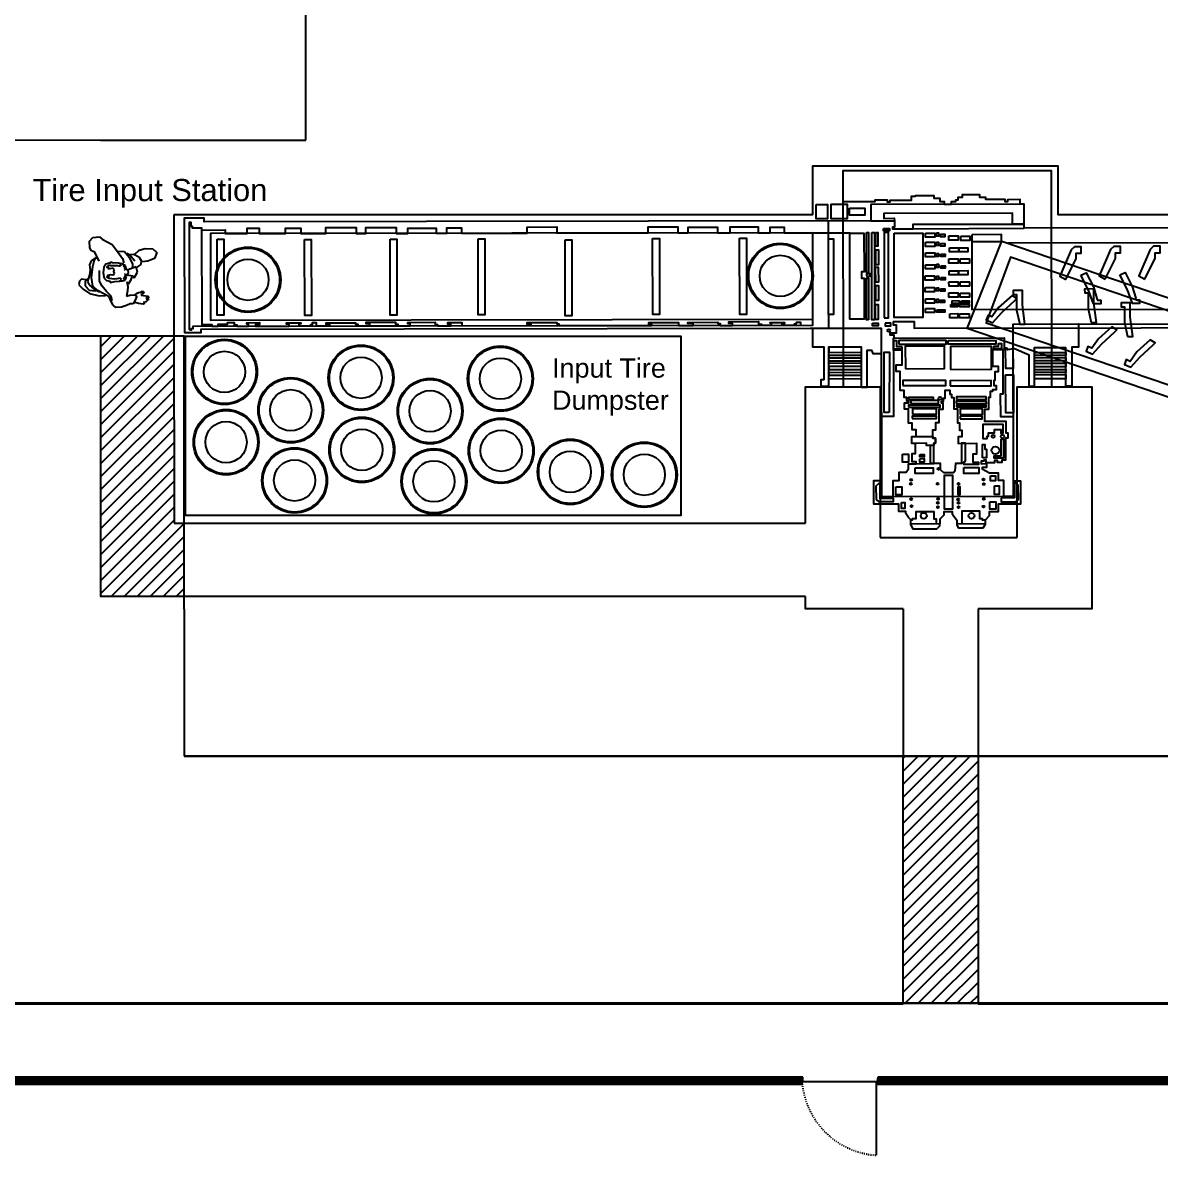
# Model space of a CAD drawing. Header units: millimetres. Extents: x 3191 to 879702, y -27549 to 222194.
# Drawn here: x 742434 to 757891, y -8515 to 6880 of the extents above; entities that cross this region are included whole.
import ezdxf

# ---------------------------------------------------------------- set-up
doc = ezdxf.new("R2010")
doc.units = ezdxf.units.MM
doc.header["$MEASUREMENT"] = 0
doc.linetypes.add('ACAD_ISO03W100', pattern=[30, 12, -18])
for name, color, linetype in [('Dashed', 7, 'ACAD_ISO03W100'), ('Dumpsters', 210, 'Continuous'), ('Forklift-Forkliftway', 30, 'Continuous'), ('Giant', 31, 'Continuous'), ('Labels', 7, 'Continuous'), ('Worker-Walkway', 8, 'Continuous')]:
    doc.layers.add(name, color=color, linetype=linetype)
doc.styles.get("Standard").update_dxf_attribs({"font": 'arial.ttf'})

# ---------------------------------------------------------------- blocks, each defined once
blk = doc.blocks.new('R93')
at = {"color": 0, "linetype": 'ByBlock'}
for p, q in [((-386, 935), (-340, 986)), ((-340, 986), (-246, 996)), ((-246, 996), (-209, 962)), ((-209, 962), (-72, 889)), ((-383, 843), (-386, 935)), ((-359, 800), (-383, 843)), ((-313, 782), (-359, 800)), ((-72, 889), (-8, 810)), ((-8, 810), (75, 691)), ((-2, 797), (102, 791)), ((242, 749), (307, 807)), ((307, 807), (392, 831)), ((392, 831), (496, 828)), ((496, 828), (554, 776)), ((-365, 660), (-389, 602)), ((-304, 703), (-365, 660)), ((-343, 581), (-316, 675)), ((-316, 675), (-292, 709)), ((-252, 654), (-313, 782)), ((-93, 639), (-103, 631)), ((-53, 629), (-93, 639)), ((75, 691), (93, 633)), ((102, 791), (166, 709)), ((133, 767), (175, 743)), ((166, 749), (233, 755)), ((166, 709), (215, 614)), ((175, 743), (246, 660)), ((233, 755), (300, 715)), ((300, 715), (337, 663)), ((337, 663), (331, 608)), ((429, 657), (343, 645)), ((523, 694), (429, 657)), ((554, 776), (523, 694)), ((-389, 602), (-380, 529)), ((-380, 529), (-389, 465)), ((-362, 425), (-343, 581)), ((-249, 377), (-246, 523)), ((-187, 571), (-195, 493)), ((-195, 493), (-182, 416)), ((-161, 612), (-187, 571)), ((-128, 623), (-161, 612)), ((-151, 571), (-119, 582)), ((-117, 559), (-151, 571)), ((-133, 592), (-122, 599)), ((-119, 582), (-133, 592)), ((-133, 546), (-117, 559)), ((-104, 550), (-133, 546)), ((-93, 621), (-128, 623)), ((-122, 599), (-93, 594)), ((-61, 556), (-104, 550)), ((-103, 631), (-93, 621)), ((-93, 594), (-62, 593)), ((-62, 593), (-33, 595)), ((-46, 548), (-61, 556)), ((-29, 631), (-53, 629)), ((-49, 512), (-41, 533)), ((-37, 489), (-49, 512)), ((-41, 533), (-46, 548)), ((-41, 472), (-37, 489)), ((-33, 595), (4, 595)), ((18, 625), (-29, 631)), ((4, 595), (21, 589)), ((41, 621), (18, 625)), ((21, 589), (41, 591)), ((51, 616), (28, 619)), ((71, 618), (41, 621)), ((41, 591), (57, 599)), ((61, 607), (51, 616)), ((57, 599), (61, 607)), ((112, 596), (71, 618)), ((83, 598), (98, 580)), ((98, 580), (107, 560)), ((107, 560), (103, 543)), ((103, 543), (111, 528)), ((112, 482), (107, 471)), ((121, 570), (112, 596)), ((127, 552), (121, 570)), ((127, 540), (127, 552)), ((134, 537), (127, 540)), ((145, 529), (134, 537)), ((155, 518), (145, 529)), ((149, 477), (156, 486)), ((175, 541), (154, 532)), ((156, 503), (155, 518)), ((156, 486), (156, 503)), ((267, 575), (175, 541)), ((215, 614), (215, 566)), ((236, 422), (285, 499)), ((285, 499), (267, 575)), ((331, 608), (276, 572)), ((-530, 374), (-536, 325)), ((-536, 325), (-478, 264)), ((-499, 404), (-530, 374)), ((-438, 395), (-499, 404)), ((-414, 410), (-450, 377)), ((-450, 377), (-450, 310)), ((-389, 465), (-417, 371)), ((-417, 371), (-392, 322)), ((-392, 322), (-325, 261)), ((-343, 307), (-362, 425)), ((-212, 303), (-249, 377)), ((-182, 416), (-152, 383)), ((-152, 383), (-93, 375)), ((-148, 432), (-109, 444)), ((-129, 422), (-148, 432)), ((-142, 455), (-92, 468)), ((-109, 444), (-142, 455)), ((-115, 413), (-129, 422)), ((-76, 407), (-115, 413)), ((-93, 375), (-103, 366)), ((-103, 366), (-97, 358)), ((-97, 358), (-35, 371)), ((-92, 468), (-63, 463)), ((-34, 405), (-76, 407)), ((-63, 463), (-41, 472)), ((-35, 371), (32, 373)), ((-4, 408), (-34, 405)), ((20, 413), (-4, 408)), ((41, 415), (20, 413)), ((32, 373), (74, 381)), ((35, 379), (51, 389)), ((53, 409), (41, 415)), ((51, 389), (59, 400)), ((59, 400), (53, 409)), ((74, 381), (109, 391)), ((93, 409), (83, 404)), ((103, 436), (93, 409)), ((113, 455), (103, 436)), ((107, 471), (113, 455)), ((109, 391), (121, 410)), ((121, 410), (128, 440)), ((126, 465), (136, 470)), ((128, 440), (126, 465)), ((133, 462), (218, 450)), ((136, 470), (149, 477)), ((136, 371), (148, 300)), ((188, 386), (151, 331)), ((206, 438), (188, 386)), ((218, 450), (236, 422)), ((-478, 264), (-386, 203)), ((-450, 310), (-392, 249)), ((-392, 249), (-298, 242)), ((-386, 203), (-252, 172)), ((-276, 246), (-343, 307)), ((-325, 261), (-246, 227)), ((-179, 191), (-276, 246)), ((-252, 172), (-166, 175)), ((-151, 230), (-212, 303)), ((-115, 154), (-179, 191)), ((-84, 163), (-151, 230)), ((-72, 102), (-84, 163)), ((133, 194), (130, 166)), ((130, 166), (178, 178)), ((142, 239), (133, 194)), ((148, 300), (142, 239)), ((178, 178), (242, 185)), ((242, 185), (273, 163)), ((273, 163), (246, 99)), ((253, 182), (278, 209)), ((278, 209), (299, 217)), ((299, 217), (328, 223)), ((328, 223), (353, 233)), ((349, 199), (333, 188)), ((333, 188), (334, 177)), ((334, 177), (367, 175)), ((370, 214), (349, 199)), ((353, 233), (368, 229)), ((367, 175), (428, 167)), ((368, 229), (370, 214)), ((428, 167), (440, 157)), ((-90, 102), (-115, 154)), ((-57, 41), (-90, 102)), ((-20, 8), (-57, 41)), ((62, 11), (-20, 8)), ((130, 35), (62, 11)), ((181, 57), (130, 35)), ((221, 57), (181, 57)), ((246, 99), (221, 57)), ((298, 61), (232, 82)), ((365, 53), (298, 61)), ((407, 88), (364, 79)), ((364, 79), (377, 68)), ((377, 59), (365, 53)), ((377, 68), (377, 59)), ((436, 147), (402, 138)), ((402, 138), (435, 133)), ((413, 94), (407, 88)), ((434, 115), (408, 107)), ((408, 107), (413, 94)), ((440, 121), (434, 115)), ((435, 133), (440, 121)), ((440, 157), (436, 147))]:
    blk.add_line(p, q, dxfattribs=at)

msp = doc.modelspace()

# ---------------------------------------------------------------- hatches: boundary and pattern name
at = {"layer": 'Forklift-Forkliftway'}
h = msp.add_hatch(dxfattribs=at)
h.set_pattern_fill('ANSI31', color=256, scale=1000)
h.set_pattern_definition([(45, (596419.68, -2701.81), (-88.38835, 88.38835), [])])
h.paths.add_polyline_path([(755414.63181, -3089.31102), (754398.68262, -3089.31102), (754398.68262, -6449.31101), (755414.63181, -6449.31101)])
h.paths.add_polyline_path([(741153.18204, 33830.1888), (740156.18204, 33830.1888), (740156.18204, 30457.6888), (741153.18204, 30457.6888)])
h.paths.add_polyline_path([(737623.68255, 3978.18881), (734251.18255, 3978.18881), (734251.18255, 2981.18881), (737623.68255, 2981.18881)])
h = msp.add_hatch(dxfattribs=at)
h.set_pattern_fill('ANSI31', color=256, scale=1000)
h.set_pattern_definition([(45, (596419.68, -701.81), (-88.38835, 88.38835), [])])
h.paths.add_polyline_path([(744488.25816, 2619.68994), (743496.68289, 2619.68994), (743496.68289, -919.81102), (744493.68289, -919.81102), (744627.4705, -919.82662), (744627.4705, 76.18881), (744493.68289, 76.18881)])

# ---------------------------------------------------------------- linework, layer by layer
msp.add_line((754035.94672, -8514.64375), (754035.94672, -7514.64375))
at = {"const_width": 100}
for points in [[(754035.94672, -7514.64375), (775620.85434, -7514.64375), (775620.85434, 35983.22732)], [(730598.68255, 6222.31495), (730620.85434, -7514.64375), (753035.94672, -7514.64375)]]:
    msp.add_lwpolyline(points, dxfattribs=at)
for points in [[(745167.18255, 2578.11698), (745167.18255, 2563.62531)], [(744881.69915, 2447.97665), (744873.71203, 2460.33217)], [(745537.91985, 2390.59734), (745526.76626, 2381.2736)], [(744777.41361, 2297.05703), (744764.35854, 2303.40605)], [(744731.42974, 2107.92671), (744745.93164, 2108.13694)], [(745604.99376, 2120.59033), (745619.49566, 2120.80056)], [(745562.34723, 1915.32286), (745549.29217, 1921.67189)], [(744869.18347, 1831.57342), (744858.02988, 1822.24969)], [(745167.18255, 1703.75265), (745167.18255, 1689.26098)], [(745349.25958, 1724.69333), (745341.27246, 1737.04885)], [(747417.84751, 1835.82238), (747404.79244, 1842.17141)], [(749311.34741, 1823.32249), (749298.29235, 1829.67152)], [(747204.75985, 1645.19285), (747196.77273, 1657.54837)], [(749098.25976, 1632.69297), (749090.27264, 1645.04848)], [(746462.34751, 1394.32238), (746449.29244, 1400.67141)], [(748355.84741, 1381.82249), (748342.79235, 1388.17152)], [(746249.25985, 1203.69285), (746241.27273, 1216.04837)], [(748142.75976, 1191.19297), (748134.77264, 1203.54848)], [(745584.34712, 960.32258), (745571.29206, 966.67161)], [(745371.25946, 769.69305), (745363.27235, 782.04857)], [(747428.84751, 856.32238), (747415.79244, 862.67141)], [(749322.34741, 843.82249), (749309.29235, 850.17152)], [(747215.75985, 665.69285), (747207.77273, 678.04837)], [(749109.25976, 653.19297), (749101.27264, 665.54848)], [(746515.34751, 440.32238), (746502.29244, 446.67141)], [(748408.84741, 427.82249), (748395.79235, 434.17152)], [(746302.25985, 249.69285), (746294.27273, 262.04837)]]:
    msp.add_lwpolyline(points)
for centre, radius in [((752728.18273, 3438.68847), 444.5), ((752728.18273, 3438.68847), 430.01076), ((745494.68255, 3386.18898), 444.5), ((745494.68255, 3386.18898), 430.01076), ((752728.18273, 3438.68847), 280.52184), ((745494.68255, 3386.18898), 280.52184), ((745175.18255, 2133.68898), 444.5), ((745175.18255, 2133.68898), 430.01076), ((747030.68283, 2054.1885), 444.5), ((747030.68283, 2054.1885), 430.01076), ((748924.18273, 2041.68861), 444.5), ((745175.18255, 2133.68898), 280.52184), ((747030.68283, 2054.1885), 280.52184), ((748924.18273, 2041.68861), 430.01076), ((748924.18273, 2041.68861), 280.52184), ((746075.18283, 1612.6885), 444.5), ((746075.18283, 1612.6885), 430.01076), ((747968.68273, 1600.18861), 444.5), ((747968.68273, 1600.18861), 430.01076), ((746075.18283, 1612.6885), 280.52184), ((747968.68273, 1600.18861), 280.52184), ((745197.18244, 1178.6887), 444.5), ((745197.18244, 1178.6887), 430.01076), ((745197.18244, 1178.6887), 280.52184), ((747041.68283, 1074.6885), 444.5), ((747041.68283, 1074.6885), 430.01076), ((748935.18273, 1062.18861), 444.5), ((748935.18273, 1062.18861), 430.01076), ((747041.68283, 1074.6885), 280.52184), ((748935.18273, 1062.18861), 280.52184), ((746128.18283, 658.6885), 444.5), ((746128.18283, 658.6885), 430.01076), ((748021.68273, 646.18861), 444.5), ((749874.68273, 775.18847), 444.5), ((749874.68273, 775.18847), 430.01076), ((750880.18273, 736.18847), 444.5), ((750880.18273, 736.18847), 430.01076), ((746128.18283, 658.6885), 280.52184), ((748021.68273, 646.18861), 430.01076), ((749874.68273, 775.18847), 280.52184), ((750880.18273, 736.18847), 280.52184), ((748021.68273, 646.18861), 280.52184)]:
    msp.add_circle(centre, radius)
at = {"layer": 'Dashed'}
msp.add_arc((754105.22152, -7430.85533), 1086.00016, 184.424952193, 266.342679494, dxfattribs=at)
at = {"layer": 'Dumpsters'}
msp.add_lwpolyline([(744627.4705, 2619.68994), (751377.4705, 2619.68994), (751377.4705, 179.68994), (744645.68255, 179.68994), (744645.68255, 2619.68994)], dxfattribs=at)
at = {"layer": 'Forklift-Forkliftway'}
for points in [[(744627.4705, -1089.31102), (744627.4705, 2619.68994), (738120.85434, 2619.68994), (738120.85434, 2619.68994)], [(744627.4705, -1089.31102), (744627.4705, -3089.31102)], [(738120.85462, -6449.31102), (774564.18255, -6449.31102), (774564.18255, -3089.31102), (766705.18274, -3089.31102)], [(766705.18274, -3089.31102), (774564.18255, -3089.31102), (774564.18255, -6449.31114), (738120.85462, -6449.31089)], [(763332.68274, -3089.31102), (744627.4705, -3089.31102)], [(744627.4705, -3089.31102), (763332.68274, -3089.31102)]]:
    msp.add_lwpolyline(points, dxfattribs=at)
at = {"layer": 'Giant'}
for points in [[(756416.80319, 1930.95182), (756412.57796, 4869.04754), (753577.01323, 4864.96976), (753583.69169, 1930.45177)], [(756043.34702, 4411.67466), (755987.3532, 4411.59413), (755987.26183, 4475.13081), (755814.37357, 4474.88218), (755814.41767, 4444.21544), (755783.75606, 4444.17135), (755783.70796, 4477.6199), (755520.22005, 4477.24099), (755520.18088, 4504.48053), (755440.33392, 4504.3657), (755440.28246, 4540.15098), (755197.52517, 4539.80188), (755197.57788, 4503.14867), (755139.94064, 4503.06578), (755139.99338, 4466.39032), (755107.68835, 4466.34386), (755107.71846, 4445.40235), (755050.08122, 4445.31946), (755050.13166, 4410.24633), (754957.5599, 4410.1132), (754957.50946, 4445.18634), (754900.74088, 4445.1047), (754900.67185, 4493.10772), (754819.4632, 4492.99093), (754819.41298, 4527.90829), (754560.92578, 4527.53656), (754560.93957, 4517.94486), (754505.90833, 4517.86572), (754505.98366, 4465.47856), (754214.88622, 4465.05994), (754214.9189, 4442.33806), (754185.21987, 4442.29535), (754185.18095, 4469.35686), (754014.03002, 4469.11073), (754014.06519, 4444.653), (753577.97123, 4444.02586)], [(744627.6371, 4176.02808), (744629.80508, 2668.4841), (744860.37755, 2668.81568), (744860.31101, 2715.08284), (753133.47456, 2726.98036), (753591.30916, 2727.63876), (754098.46998, 2728.3681), (754101.7595, 440.93643), (755897.15387, 443.51836), (755893.78857, 2783.64876), (761559.89384, 2791.7971), (761558.02026, 4094.62168), (756043.81438, 4086.69178), (756043.34702, 4411.67466), (753959.08557, 4408.67731), (753959.40567, 4186.08752), (744898.07919, 4173.05656), (744898.00775, 4222.72867), (744628.5096, 4222.34111), (744627.6371, 4176.02808)], [(753415.76189, 4413.12579), (753635.81644, 4413.44225), (753636.10393, 4213.52982), (753420.4162, 4213.21964), (753420.12871, 4413.13207)], [(753381.43178, 3943.81647), (753381.08457, 4185.25585)], [(753959.40567, 4186.08752), (754278.23004, 4186.54602), (754278.35258, 4101.33343), (754253.6073, 4101.29784), (754253.63799, 4079.95575), (754533.0906, 4080.35763), (754533.00201, 4141.95816), (756043.73178, 4144.13072), (755882.93442, 4143.89948), (755882.72281, 4291.04642), (754133.25042, 4288.53053), (754133.34729, 4221.16607), (754277.17042, 4221.3729), (754278.23004, 4186.54602)], [(744701.94525, 2705.53043), (744699.8416, 4168.34282), (744716.60453, 4168.36693), (744716.67891, 4116.6474), (744737.92604, 4116.67796), (744737.96143, 4092.06445), (744864.62251, 4092.2466), (744866.51074, 2779.22944), (745001.92893, 2779.42418), (745001.9624, 2756.14595)], [(744701.94525, 2705.53043), (744726.73748, 2705.56609), (744726.71226, 2723.10266), (744749.69673, 2723.13571), (744749.64978, 2755.7831), (753171.84846, 2767.89494), (753170.04036, 4025.18676), (744983.90788, 4013.4144), (744985.59919, 2837.32936), (753171.73168, 2849.10171)], [(744864.62251, 4092.2466), (744864.6653, 4062.49229), (745185.57916, 4062.9538), (745185.64999, 4013.70453), (745481.86552, 4014.13051), (745481.76042, 4087.21438), (745644.38902, 4087.44825), (745644.49412, 4014.36438), (746002.85459, 4014.87974), (746002.74801, 4088.98731), (746213.01245, 4089.28969), (746213.11902, 4015.18211), (746554.55221, 4015.67312), (746554.4385, 4094.74346), (746964.59031, 4095.3333), (746964.70402, 4016.26296), (747096.24842, 4016.45213), (747096.13471, 4095.52247), (747506.28652, 4096.1123), (747506.40023, 4017.04196), (747666.93933, 4017.27283), (747666.83903, 4087.01852), (748051.11865, 4087.57115), (748051.21895, 4017.82546), (748198.63413, 4018.03745), (748198.52484, 4094.03667), (748396.3462, 4094.32115), (748396.45549, 4018.32194), (749287.26203, 4019.60299), (749287.14215, 4102.96846), (749692.59846, 4103.55154), (749692.71835, 4020.18607), (750932.6587, 4021.96921), (750932.54035, 4104.26646), (751335.93064, 4104.84657), (751336.04899, 4022.54932), (751477.45394, 4022.75268), (751477.34007, 4101.93429), (751876.55137, 4102.50839), (751876.66524, 4023.32678), (752046.7362, 4023.57135), (752046.62086, 4103.77667), (752428.15361, 4104.32535), (752428.26895, 4024.12003), (752590.47496, 4024.35329), (752590.3671, 4099.35105), (752778.53922, 4099.62166), (752778.64707, 4024.6239), (753186.28679, 4025.21012)], [(753170.04036, 4025.18676), (753672.31786, 4025.90908), (753672.32474, 4021.12435)], [(753672.32474, 4021.12435), (753865.00453, 4021.40144), (753865.7598, 3496.21684), (753829.72184, 3496.16501), (753829.85136, 3406.10093), (753868.65966, 3406.15674), (753869.45585, 2852.50859), (753672.62055, 2852.22553), (753672.32474, 4021.12435)], [(754533.0906, 4080.35763), (756043.81438, 4086.69178)], [(755268.89145, 2723.66922), (755737.68569, 3910.59619), (765939.22852, 442.09221), (765970.84966, 525.88165), (766211.02251, 445.93253), (765758.55524, -936.12633), (765542.70957, -875.59273), (765572.86191, -798.94912), (755268.89145, 2723.66922)], [(755329.75563, 3997.62581), (755329.88774, 3905.75912), (755736.00589, 3906.34315), (755735.86856, 4001.83733), (755329.75563, 3997.62581)], [(755329.88774, 3905.75912), (755331.2159, 2982.1962), (761396.18031, 2990.91814), (761333.09629, 2990.82742), (761331.80227, 3890.64475), (761384.13361, 3890.72001), (755819.68129, 3882.71785)], [(756609.28686, 3389.97986), (756749.65053, 3673.46019), (756749.54402, 3747.52326), (756817.13572, 3747.62047), (756817.00925, 3835.57036), (756724.41401, 3835.4372), (756680.9493, 3791.867), (756524.93874, 3434.30095), (756609.28686, 3389.97986)], [(757143.79495, 3393.53035), (757284.15863, 3677.01068), (757284.05212, 3751.07375), (757351.64382, 3751.17096), (757351.51734, 3839.12085), (757258.92211, 3838.98769), (757215.4574, 3795.41749), (757059.44684, 3437.85144), (757143.79495, 3393.53035)], [(757682.95291, 3396.17509), (757823.31658, 3679.65542), (757823.21007, 3753.71849), (757890.80177, 3753.81569), (757890.6753, 3841.76559), (757798.08006, 3841.63243), (757754.61535, 3798.06223), (757598.60479, 3440.49618), (757682.95291, 3396.17509)], [(765428.62527, -560.58751), (765731.42737, 328.8069), (755856.74859, 3692.60582), (755525.58894, 2800.90066), (765428.62527, -560.58751)], [(756812.19162, 3447.04308), (756885.51277, 3479.1506), (756983.05231, 3289.94895), (757030.44714, 3131.0972), (757037.64873, 3106.95984), (757082.88363, 3107.02489), (757082.95522, 3057.24301), (756983.95063, 3057.10063), (756916.72075, 3246.19009), (756812.19162, 3447.04308)], [(757340.19457, 3451.89723), (757413.51571, 3484.00475), (757511.05526, 3294.80311), (757558.45008, 3135.95135), (757565.65167, 3111.814), (757610.88657, 3111.87905), (757610.95817, 3062.09717), (757511.95357, 3061.95479), (757444.7237, 3251.04424), (757340.19457, 3451.89723)], [(756952.83229, 2803.26472), (757023.78127, 2803.36675), (756988.65159, 3069.63672), (756988.37684, 3260.69184), (756863.85221, 3260.51277), (756863.92921, 3206.96837), (756910.25031, 3207.03499), (756910.55838, 2992.8129), (756952.83229, 2803.26472)], [(755056.80725, 3098.66035), (755056.85356, 3066.45805), (755162.9014, 3066.61055), (755162.85758, 3097.077), (755056.80725, 3098.66035)], [(755876.65515, 3171.85516), (755694.53617, 3011.16003), (755602.80843, 2881.23945), (755551.70923, 2905.95756), (755525.53229, 2840.29117), (755611.65743, 2801.02443), (755736.94538, 2939.76159), (755914.69127, 3104.81232), (755942.90183, 3131.008), (755876.65515, 3171.85516)], [(755876.65515, 3171.85516), (755694.53617, 3011.16003), (755602.80843, 2881.23945), (755551.70923, 2905.95756), (755525.53229, 2840.29117), (755611.65743, 2801.02443), (755736.94538, 2939.76159), (755914.69127, 3104.81232), (755942.90183, 3131.008), (755876.65515, 3171.85516)], [(755876.65515, 3171.85516), (755694.53617, 3011.16003), (755602.80843, 2881.23945), (755551.70923, 2905.95756), (755525.53229, 2840.29117), (755611.65743, 2801.02443), (755736.94538, 2939.76159), (755914.69127, 3104.81232), (755942.90183, 3131.008), (755876.65515, 3171.85516)], [(755982.1109, 2783.77577), (756053.05988, 2783.8778), (756017.9302, 3050.14777), (756017.65545, 3241.20289), (755893.13082, 3241.02382), (755893.20782, 3187.47942), (755939.52892, 3187.54604), (755939.83699, 2973.32395), (755982.1109, 2783.77577)], [(757446.60146, 2614.65514), (757517.55044, 2614.75717), (757482.42076, 2881.02714), (757482.14601, 3072.08226), (757357.62138, 3071.90319), (757357.69838, 3018.35879), (757404.01948, 3018.42541), (757404.32755, 2804.20332), (757446.60146, 2614.65514)], [(744749.64978, 2755.7831), (749342.52838, 2762.38805), (749342.50339, 2779.76884), (749288.73993, 2779.69152), (749288.70405, 2804.63885), (749692.8691, 2805.22007), (749692.89218, 2789.17456), (749717.84875, 2789.21045), (749717.88655, 2762.92785)], [(745001.9624, 2756.14595), (745089.6978, 2756.27212), (745089.66218, 2781.04141), (745214.56244, 2781.22103), (745214.52733, 2805.63424), (745307.38082, 2805.76777), (745307.42572, 2774.54467), (745342.24285, 2774.59474), (745342.26867, 2756.63534)], [(745342.26867, 2756.63534), (745502.07997, 2756.86516), (745502.04093, 2784.01568), (745477.62433, 2783.98057), (745477.59729, 2802.78565), (745650.93163, 2803.03492), (745650.96673, 2778.6217), (745594.92596, 2778.54111), (745594.95694, 2756.99873)], [(745594.95694, 2756.99873), (746053.84803, 2757.65865), (746053.81193, 2782.76176), (746018.97133, 2782.71165), (746018.94255, 2802.71847), (746214.67442, 2802.99995), (746214.70031, 2784.99604), (746186.69166, 2784.95576), (746186.73064, 2757.84975)], [(746186.73064, 2757.84975), (746349.38272, 2758.08365), (746349.35123, 2779.98211), (746371.77223, 2780.01435), (746371.73597, 2805.22873), (746422.96386, 2805.3024), (746423.03161, 2758.18957)], [(746427.09322, 2758.19541), (746607.61167, 2758.45501), (746607.58021, 2780.33121), (746559.14614, 2780.26156), (746559.11449, 2802.27129), (746956.18934, 2802.84231), (746956.21984, 2781.63375), (746987.04579, 2781.67808), (746987.0784, 2759.00071)], [(746987.0784, 2759.00071), (747149.33136, 2759.23405), (747149.29186, 2786.69614), (747100.8578, 2786.62648), (747100.82672, 2808.23563), (747499.09892, 2808.80838), (747499.13918, 2780.81218), (747528.76778, 2780.85479), (747528.79809, 2759.77975)], [(747528.79809, 2759.77975), (747697.08476, 2760.02176), (747697.04642, 2786.68269), (747668.61518, 2786.6418), (747668.58583, 2807.0492), (748037.22943, 2807.57935), (748037.27145, 2778.35915), (748069.69387, 2778.40578), (748069.71954, 2760.55764)], [(748069.71954, 2760.55764), (748251.69359, 2760.81934), (748251.66329, 2781.89438), (748208.44122, 2781.83222), (748208.40726, 2805.44427), (748402.14354, 2805.72288), (748402.20781, 2761.03579)], [(749717.88655, 2762.92785), (750981.77394, 2764.74543), (750981.75378, 2778.76578), (750940.62121, 2778.70663), (750940.58575, 2803.36464), (751346.13597, 2803.94786), (751346.1916, 2765.26949), (751542.53388, 2765.55185), (751542.49749, 2790.85525), (751470.53897, 2790.75176), (751470.51535, 2807.17561), (751879.61068, 2807.76392), (751879.63135, 2793.38749), (751912.5468, 2793.43483), (751912.58613, 2766.08401), (752080.12153, 2766.32494), (752080.08219, 2793.67576), (752030.75598, 2793.60482), (752030.72346, 2816.21542), (752429.55913, 2816.78898), (752429.60643, 2783.89679), (752472.78154, 2783.95888), (752472.80608, 2766.88966), (752607.44951, 2767.08329), (752607.41018, 2794.4341), (752588.90991, 2794.4075), (752588.89513, 2804.68909), (752785.77739, 2804.97222), (752785.79666, 2791.575), (752746.73011, 2791.51882), (752746.76496, 2767.28363), (752921.50794, 2767.53493), (752921.48196, 2785.60561), (752948.22282, 2785.64406), (752948.19031, 2808.25466), (753002.65809, 2808.33299), (753002.71659, 2767.65171)], [(753382.90998, 2915.92433), (753383.18118, 2727.33946)], [(754151.45732, 2794.69617), (754151.50708, 2760.09038), (754231.94098, 2760.20605), (754231.88968, 2795.88006), (754151.45732, 2794.69617)], [(754262.00072, 2819.60223), (754262.06861, 2772.40037), (754304.37505, 2772.46121), (754304.53676, 2660.00908), (754214.85274, 2659.88011), (754214.88631, 2636.53511), (754270.0819, 2636.61449), (754270.14527, 2592.55052)], [(754262.00072, 2819.60223), (754545.77319, 2820.01032), (754545.90322, 2729.59017), (760718.20673, 2738.46647)], [(755893.78857, 2783.64876), (756779.43006, 2784.92238), (756779.88256, 2470.26561), (756690.762, 2470.13745), (756691.52571, 1939.07764), (756607.00673, 1938.9561), (756606.25454, 2462.00427), (756175.53644, 2461.38486), (756176.29026, 1937.20171), (756108.88638, 1937.10478), (756108.27379, 2363.0787), (755911.64562, 2447.3188), (755894.27227, 2447.29382)], [(753323.66535, 2025.52264), (753323.0246, 2471.08054), (753171.05478, 2470.862), (753170.68639, 2727.03387)], [(757233.51959, 2745.04982), (757051.40061, 2584.3547), (756959.67287, 2454.43411), (756908.57367, 2479.15222), (756882.39673, 2413.48583), (756968.52187, 2374.21909), (757093.80982, 2512.95625), (757271.55571, 2678.00698), (757299.76627, 2704.20266), (757233.51959, 2745.04982)], [(753323.66535, 2025.52264), (753277.95467, 2025.4569), (753278.07782, 1939.82148), (753388.91507, 1939.98087), (753388.14646, 2474.44562), (753827.97383, 2475.07813), (753828.76052, 1928.03957), (753908.74834, 1928.1546), (753908.02569, 2430.66185), (753966.27335, 2430.74561), (753985.77842, 2385.08502), (754098.96342, 2385.24779)], [(753388.14646, 2474.44562), (753388.25464, 2399.22531), (753828.082, 2399.85782), (753828.14111, 2358.75371), (753388.31375, 2358.1212), (753388.36137, 2325.00646), (753828.18874, 2325.63897), (753828.25281, 2281.08541), (753388.42544, 2280.4529), (753388.46321, 2254.19255), (753828.29057, 2254.82506), (753828.35954, 2206.86655), (753388.53217, 2206.23405), (753388.58802, 2167.39989), (753828.41539, 2168.0324), (753828.47943, 2123.50109), (753388.65206, 2122.86858), (753388.69805, 2090.88883), (753828.52542, 2091.52134), (753828.60261, 2037.84341), (753388.77524, 2037.2109)], [(754502.66154, 49.45413), (754527.21894, 0.55164), (754853.57958, 1.02098), (754896.55305, 43.34421), (754896.51999, 66.33314), (754502.59112, 65.76664), (754502.61445, 49.54791), (754502.59112, 65.76664), (754502.51159, 121.06914), (754471.33358, 153.605), (754435.92295, 207.09858), (754435.88007, 236.91965), (754338.16674, 236.77913), (754338.02413, 335.9453), (753997.90568, 335.45618), (753997.4399, 659.34859), (754101.44519, 659.49815), (754101.7595, 440.93643), (754263.91855, 441.16963), (754263.60853, 656.74925), (754341.92945, 656.86188), (754341.7686, 768.71314), (754438.00284, 768.85153), (754470.75896, 814.38699), (754470.65604, 885.95755), (754575.24827, 886.10796), (754575.21393, 909.98707), (754519.14968, 909.90644), (754518.98316, 1025.69675), (754563.07389, 1025.76016), (754562.88158, 1159.48762), (754514.30665, 1159.41776), (754514.16807, 1255.77987), (754572.46269, 1255.8637), (754572.33378, 1345.50494), (754517.79556, 1345.42651), (754517.66127, 1438.80651), (754472.06798, 1438.74094), (754471.79841, 1626.19083), (754417.61235, 1626.11291), (754417.4901, 1711.12521), (754472.59178, 1711.20445), (754472.55734, 1735.15032), (754447.41294, 1735.11416), (754447.34065, 1785.38714), (754411.3966, 1785.33545), (754411.25716, 1882.29843), (754357.37632, 1882.22094), (754357.00539, 2140.15092), (754304.29842, 2140.07513), (754304.16931, 2229.84989), (754384.41539, 2229.96529), (754384.12959, 2428.69823), (754265.56825, 2428.52773), (754265.33238, 2592.5436), (755769.86408, 2594.70724), (755770.09477, 2434.29661), (755613.19468, 2434.07097), (755613.51318, 2212.59391), (755686.57514, 2212.69898), (755686.68706, 2134.87489), (755644.77973, 2134.81463), (755644.94673, 2018.6905), (755628.16032, 2018.66636), (755628.2619, 1948.03049), (755659.41653, 1948.07529), (755659.50259, 1888.23286), (755611.58503, 1888.16395), (755611.61258, 1869.0028), (755580.48143, 1868.95803), (755580.5985, 1787.55097), (755556.65145, 1787.51653), (755556.88559, 1624.70241), (755500.58656, 1624.62144), (755500.81834, 1463.45415), (755790.62452, 1463.87092), (755790.85178, 1305.84151), (755818.41436, 1305.88115), (755818.51939, 1232.84179), (755788.56211, 1232.79871), (755788.99423, 932.31807), (755739.90279, 932.24747), (755739.94756, 901.11339), (755680.05647, 901.02726), (755680.01343, 930.9596), (755636.90875, 930.89761), (755636.95695, 897.38229), (755524.38237, 897.2204), (755524.32729, 935.52044), (755495.59084, 935.47912), (755495.61494, 918.72146), (755456.07884, 918.6646), (755456.12531, 886.35103), (755530.38462, 886.45782), (755530.45695, 836.16258), (755470.56586, 836.07646), (755470.59511, 815.73582), (755568.88068, 760.79709), (755687.44202, 760.96759), (755687.58665, 660.39938), (755760.64861, 660.50445), (755760.96093, 443.32251), (755897.15387, 443.51836), (755896.85288, 652.8222), (755991.81934, 652.95877), (755992.27386, 336.89996), (755690.47068, 336.46594), (755690.62391, 229.91126), (755564.87846, 229.73043), (755564.95421, 177.05396), (755512.32987, 119.51697), (755512.41596, 59.65229), (755481.3571, 9.33455), (755152.01482, 8.86092), (755130.37874, 50.73517), (755130.29611, 108.19636), (755087.10534, 167.99906), (755066.97466, 195.87234), (755066.92355, 231.41782), (754949.29512, 231.24866), (754949.35884, 186.9399), (754896.82322, 133.00828), (754896.51999, 66.33314)], [(754385.49448, 2475.45705), (754311.56385, 2475.35073), (754311.44492, 2558.04856), (754265.38208, 2557.98232), (754265.54425, 2445.21862), (754384.29341, 2445.3894), (754384.25017, 2475.45526)], [(755626.32518, 2478.48773), (755626.3648, 2450.93662), (755740.41846, 2451.10064), (755740.32837, 2513.74714), (755687.69183, 2513.67144), (755687.74048, 2479.84456), (755626.32518, 2478.48773)], [(757754.62365, 2567.8739), (757572.50468, 2407.17877), (757480.77694, 2277.25818), (757429.67774, 2301.97629), (757403.5008, 2236.30991), (757489.62594, 2197.04317), (757614.91389, 2335.78032), (757792.65978, 2500.83105), (757820.87034, 2527.02673), (757754.62365, 2567.8739)], [(754265.56825, 2428.52773), (754266.86617, 1525.99534), (754100.19944, 1525.75566)], [(754209.5242, 1581.79411), (754139.65518, 1581.69364), (754138.47382, 2403.17503), (754209.61062, 2403.27733), (754209.5242, 1581.79411)], [(755770.09477, 2434.29661), (755750.51454, 2434.26845), (755751.38421, 1829.5239), (755717.55314, 1829.47525), (755717.98558, 1528.77207), (755895.59282, 1529.02748)], [(755795.5599, 2456.18722), (755785.53501, 2456.1728), (755785.926, 2184.28923), (755894.65027, 2184.44559), (755894.27227, 2447.29382), (755814.39961, 2432.40192), (755814.37257, 2451.20699), (755795.5671, 2451.17995)], [(755795.5599, 2456.18722), (755795.5671, 2451.17995)], [(756175.53644, 2461.38486), (756175.62785, 2397.82593), (756606.34594, 2398.44534), (756606.40189, 2359.54443), (756175.68379, 2358.92502), (756175.72821, 2328.03573), (756606.44631, 2328.65514), (756606.50884, 2285.16979), (756175.79075, 2284.55038), (756175.8401, 2250.2339), (756606.55819, 2250.85331), (756606.62895, 2201.64855), (756175.91086, 2201.02914), (756175.95857, 2167.84764), (756606.67667, 2168.46705), (756606.73758, 2126.11668), (756176.01948, 2125.49727), (756176.06223, 2095.76522), (756606.78033, 2096.38463), (756606.85932, 2041.46046), (756176.14122, 2040.84105)], [(755789.8575, 2095.18757), (755894.77842, 2095.33846), (755895.52254, 1577.89842), (755793.11371, 1577.75115), (755789.8575, 2095.18757)], [(754575.24827, 886.10796), (754816.503, 886.45491), (754816.14935, 1132.36744), (754713.85791, 1132.22034), (754713.80796, 1166.95965), (754562.88158, 1159.48762), (754514.30665, 1159.41776), (754514.16807, 1255.77987), (754572.46269, 1255.8637), (754800.52306, 1256.19167), (754800.55964, 1230.75475), (754835.30633, 1230.80472), (754835.40346, 1163.26222), (754816.10496, 1163.23447), (754816.14935, 1132.36744), (754816.10496, 1163.23447), (754835.40346, 1163.26222), (754835.30633, 1230.80472), (754800.55964, 1230.75475), (754800.52306, 1256.19167), (754800.39479, 1345.38782), (754840.84651, 1345.44599), (754840.70496, 1443.87777), (754885.38263, 1443.94202), (754885.12202, 1625.16065), (754940.41152, 1625.24016), (754940.28849, 1710.78656), (754917.56228, 1710.75388), (754917.52416, 1737.25902), (754946.30757, 1737.30042), (754946.24987, 1777.42533), (754970.47864, 1777.46017), (754970.32406, 1884.94954), (755030.14472, 1885.03557), (755030.21983, 1832.80419), (755055.22336, 1832.84015), (755055.28977, 1786.662), (755087.10177, 1786.70775), (755087.32497, 1631.50467), (755136.55727, 1631.57547), (755136.82835, 1443.07962), (755164.08572, 1443.11882), (755164.23162, 1341.66043), (755193.01503, 1341.70182), (755193.14676, 1250.10218), (755143.16317, 1250.0303), (755143.28876, 1162.70353), (755393.23015, 1163.06297), (755393.44029, 1016.93974), (755345.73402, 1016.87113), (755345.88972, 908.60285), (755419.3508, 908.7085), (755419.39868, 875.41572), (755220.9669, 875.13036), (755220.9212, 906.90983), (755243.62997, 919.07123), (755243.2794, 1162.84733), (755188.74118, 1162.7689), (755189.13314, 890.21769), (755110.36614, 890.10442), (755101.42981, 786.16271), (755083.29088, 763.43696), (754951.5117, 763.24745), (754906.77633, 803.30811), (754906.6544, 888.09786), (754816.50082, 887.96821)], [(755483.61909, 1228.0873), (755483.33957, 1422.45834), (755751.12386, 1422.84344), (755751.30318, 1298.15132), (755729.30477, 1298.11968), (755729.23445, 1347.01288), (755632.62457, 1346.87395), (755632.68784, 1302.87675), (755551.99569, 1302.7607), (755552.06428, 1255.06925), (755533.70488, 1255.04285), (755533.74642, 1226.15647), (755483.62197, 1226.08439), (755483.61909, 1228.0873)], [(754816.50082, 887.96821), (754769.99408, 886.38802), (754769.64044, 1132.30056)], [(755476.20163, 965.87324), (755475.93939, 1148.22684), (755505.38017, 1148.26918), (755505.47589, 1081.70588), (755531.04288, 1081.74265), (755531.21007, 965.485), (755476.20163, 965.87324)], [(755727.72675, 1219.9816), (755761.51087, 1220.03019), (755761.88618, 959.05134), (755632.07911, 958.86466), (755632.02778, 994.56093), (755727.08815, 994.69763), (755727.72675, 1219.9816)], [(754032.52979, 584.00055), (754070.08489, 622.88879), (754080.60281, 622.90392), (754080.90188, 414.93535), (754263.06375, 415.19732), (754263.1301, 369.06368), (754071.27202, 368.78777), (754033.99133, 400.29114), (754032.52979, 584.00055)], [(754965.10747, 729.01721), (755067.53978, 729.16451), (755068.20578, 266.04778), (754960.18583, 265.89244), (754959.51983, 729.00917), (754965.10747, 729.01721)], [(755729.39351, 420.13235), (755729.47176, 365.72003), (755929.38262, 366.00752), (755962.6493, 399.3482), (755962.37593, 589.44638), (755929.00648, 627.56499), (755909.52016, 627.53697), (755909.81805, 420.39182), (755729.39351, 420.13235)], [(754502.51159, 121.06914), (754526.57602, 121.10374), (754526.54664, 141.5334), (754573.10251, 141.60035), (754572.96595, 236.56042), (754812.64769, 236.90511), (754812.78921, 138.49558), (754848.02893, 138.54626), (754848.13287, 66.26355)], [(755512.32987, 119.51697), (755475.42325, 119.4639), (755475.39723, 137.55683), (755438.608, 137.50393), (755438.45739, 242.23373), (755193.39931, 241.88132), (755193.64536, 70.78851)], [(755130.37874, 50.73517), (755130.35003, 70.69748), (755512.39929, 71.2469)]]:
    msp.add_lwpolyline(points, dxfattribs=at)
for points in [[(753214.86751, 4411.07878), (753367.68251, 4411.29854), (753367.96748, 4213.14422), (753215.15247, 4212.92446)], [(753666.46447, 4357.62734), (753876.04805, 4357.92874), (753876.18241, 4264.50423), (753666.59882, 4264.20283)], [(753897.39464, 4027.59029), (753925.12156, 4027.63016), (753925.90399, 3483.55146), (753898.17707, 3483.51158)], [(753971.76728, 4030.52357), (754006.60788, 4030.57367), (754008.31868, 2840.93562), (753973.47808, 2840.88552)], [(754026.14106, 4030.66853), (754053.02279, 4030.70719), (754053.29181, 3843.63562), (754026.41008, 3843.59697)], [(754129.32163, 4081.89116), (754211.58676, 4082.00946), (754211.62776, 4053.50141), (754129.36262, 4053.38311)], [(754139.66014, 2867.96352), (754199.87991, 2868.05012), (754198.20761, 4030.91598), (754137.98784, 4030.82937)], [(754275.04283, 4019.29831), (754664.04143, 4019.85772), (754665.69184, 2872.21396), (754276.69324, 2871.65455)], [(754701.88715, 4019.91215), (754828.0552, 4020.09359), (754828.13681, 3963.34454), (754701.96876, 3963.1631)], [(754850.84707, 4023.4423), (754878.22183, 4023.48166), (754878.28469, 3979.77377), (754850.90993, 3979.7344)], [(745075.50654, 3939.23811), (745166.64617, 3939.36917), (745168.13256, 2905.77987), (745076.99293, 2905.6488)], [(746264.13734, 3932.42396), (746355.27697, 3932.55502), (746356.76336, 2898.96572), (746265.62373, 2898.83466)], [(747426.66811, 3937.07789), (747517.80774, 3937.20896), (747519.29413, 2903.61965), (747428.1545, 2903.48859)], [(748622.18465, 3941.84602), (748713.32428, 3941.97709), (748714.81067, 2908.38778), (748623.67104, 2908.25672)], [(749803.52439, 3927.76639), (749894.66402, 3927.89746), (749896.15041, 2894.30816), (749805.01078, 2894.17709)], [(750993.1262, 3947.74815), (751084.26583, 3947.87921), (751085.75222, 2914.28991), (750994.61259, 2914.15885)], [(752175.57003, 3949.53762), (752266.70967, 3949.66869), (752268.19605, 2916.07939), (752177.05642, 2915.94832)], [(753381.43178, 3943.81647), (753450.22084, 3943.9154), (753451.69904, 2916.02325), (753382.90998, 2915.92433)], [(754702.0655, 3895.88766), (754828.23355, 3896.0691), (754828.31516, 3839.32006), (754702.14711, 3839.13862)], [(754851.03148, 3895.21171), (754878.40624, 3895.25107), (754878.46909, 3851.54318), (754851.09434, 3851.50381)], [(754903.18258, 4004.28961), (754963.12062, 4004.3758), (754963.16796, 3971.46136), (754903.22991, 3971.37516)], [(754905.90012, 3877.75401), (754965.83817, 3877.8402), (754965.8855, 3844.92576), (754905.94746, 3844.83956)], [(755019.45118, 3982.53606), (755145.61923, 3982.7175), (755145.70084, 3925.96845), (755019.53279, 3925.78701)], [(755179.26852, 3978.55977), (755305.43657, 3978.74121), (755305.51818, 3921.99217), (755179.35013, 3921.81073)], [(754024.32203, 3793.61019), (754060.50085, 3793.66222), (754060.79638, 3588.16391), (754024.61756, 3588.11188)], [(754702.27103, 3752.96908), (754828.43908, 3753.15052), (754828.52069, 3696.40148), (754702.35264, 3696.22004)], [(754851.24744, 3745.03815), (754878.6222, 3745.07752), (754878.68506, 3701.36963), (754851.3103, 3701.33026)], [(754909.48715, 3734.32844), (754969.42519, 3734.41463), (754969.47252, 3701.50019), (754909.53448, 3701.41399)], [(755025.97591, 3820.68792), (755152.14396, 3820.86936), (755152.22557, 3764.12032), (755026.05752, 3763.93888)], [(755152.14396, 3820.86936), (755278.31201, 3821.0508), (755278.39362, 3764.30176), (755152.22557, 3764.12032)], [(754023.69963, 3557.06543), (754059.87844, 3557.11745), (754060.17397, 3351.61914), (754023.99515, 3351.56711)], [(754702.5038, 3591.1119), (754828.67185, 3591.29334), (754828.75346, 3534.5443), (754702.58541, 3534.36285)], [(754850.61364, 3598.04578), (754877.9884, 3598.08514), (754878.05125, 3554.37725), (754850.67649, 3554.33788)], [(754909.71281, 3577.41176), (754969.65085, 3577.49795), (754969.69818, 3544.58351), (754909.76014, 3544.49731)], [(755017.78859, 3669.34504), (755143.95664, 3669.52648), (755144.03825, 3612.77744), (755017.8702, 3612.596)], [(755171.28445, 3669.56578), (755297.4525, 3669.74723), (755297.53411, 3612.99818), (755171.36606, 3612.81674)], [(753898.24559, 3435.86464), (753947.64224, 3435.93568), (753947.59862, 3466.2686), (753898.20197, 3466.19756)], [(753926.82417, 2843.68927), (753899.94244, 2843.65061), (753899.13265, 3406.75693), (753926.01438, 3406.79559)], [(754698.52199, 3437.66089), (754824.69004, 3437.84233), (754824.77165, 3381.09328), (754698.6036, 3380.91184)], [(754850.84778, 3435.23165), (754878.22254, 3435.27102), (754878.28539, 3391.56312), (754850.91064, 3391.52376)], [(754909.94452, 3416.28898), (754969.88256, 3416.37517), (754969.92989, 3383.46072), (754909.99185, 3383.37453)], [(755024.33376, 3509.61112), (755150.50181, 3509.79256), (755150.58342, 3453.04352), (755024.41537, 3452.86208)], [(755150.50181, 3509.79256), (755276.66986, 3509.974), (755276.75147, 3453.22496), (755150.58342, 3453.04352)], [(754024.05756, 3308.17078), (754060.23638, 3308.22281), (754060.5319, 3102.7245), (754024.35308, 3102.67247)], [(754696.6357, 3280.02903), (754822.80375, 3280.21047), (754822.88536, 3223.46142), (754696.71731, 3223.27998)], [(754851.07466, 3277.4693), (754878.44941, 3277.50867), (754878.51227, 3233.80077), (754851.13751, 3233.76141)], [(754903.40325, 3263.12359), (754963.34129, 3263.20979), (754963.38862, 3230.29534), (754903.45058, 3230.20914)], [(755020.35196, 3356.16011), (755146.52001, 3356.34155), (755146.60162, 3299.5925), (755020.43357, 3299.41106)], [(755173.84781, 3356.38085), (755300.01586, 3356.56229), (755300.09747, 3299.81324), (755173.92942, 3299.6318)], [(754698.96934, 3126.58709), (754825.13739, 3126.76853), (754825.219, 3070.01949), (754699.05095, 3069.83805)], [(754851.11131, 3121.37577), (754878.48607, 3121.41514), (754878.54892, 3077.70724), (754851.17417, 3077.66788)], [(754900.24332, 3109.56248), (754960.18136, 3109.64868), (754960.22869, 3076.73423), (754900.29065, 3076.64804)], [(755018.4536, 3206.91821), (755144.62165, 3207.09965), (755144.70326, 3150.3506), (755018.53521, 3150.16916)], [(755171.9525, 3205.02477), (755298.12055, 3205.20621), (755298.20216, 3148.45716), (755172.03411, 3148.27572)], [(755190.81246, 3101.85743), (755295.61599, 3102.00814), (755295.66598, 3067.24657), (755190.86245, 3067.09585)], [(754021.60888, 3051.83908), (754057.7877, 3051.89111), (754058.08322, 2846.39279), (754021.9044, 2846.34077)], [(754699.15676, 2996.26458), (754825.32481, 2996.44602), (754825.40642, 2939.69697), (754699.23837, 2939.51553)], [(754856.04001, 2975.54863), (754964.52951, 2975.70465), (754964.57418, 2944.63733), (754856.08469, 2944.48131)], [(755043.96299, 3051.10611), (755137.70862, 3051.24092), (755137.75557, 3018.59353), (755044.00994, 3018.45871)], [(755165.59687, 3053.37296), (755295.68566, 3053.56004), (755295.73335, 3020.40079), (755165.64456, 3020.21371)], [(753980.42067, 2796.6089), (754059.2581, 2796.72227), (754059.30789, 2762.09423), (753980.47047, 2761.98085)], [(755033.08604, 2925.2631), (755141.57553, 2925.41912), (755141.65958, 2866.97873), (755033.17008, 2866.82271)], [(755161.57913, 2924.91378), (755294.8139, 2925.10538), (755294.8919, 2870.8711), (755161.65712, 2870.67949)], [(754340.34557, 2509.21908), (754980.78812, 2510.14009), (754980.71243, 2562.77205), (754340.26988, 2561.85104)], [(754427.29064, 2177.32812), (754961.2158, 2178.09595), (754960.77617, 2483.8064), (754426.851, 2483.03857)], [(755010.8124, 2561.54682), (755657.52344, 2562.47685), (755657.59909, 2509.86714), (755010.88806, 2508.93712)], [(755041.4528, 2168.19678), (755597.93983, 2168.99705), (755597.49482, 2478.44627), (755041.00779, 2477.64599)], [(754394.3062, 1947.72475), (754979.06013, 1948.56568), (754978.96374, 2015.59632), (754394.2098, 2014.75539)], [(755037.26586, 1945.15542), (755591.54601, 1945.95252), (755591.44664, 2015.05283), (755037.16649, 2014.25573)], [(754470.90276, 1759.22739), (754807.92219, 1759.71205), (754807.88669, 1784.39232), (754470.86727, 1783.90766)], [(754501.82852, 1706.19471), (754879.58139, 1706.73795), (754879.52814, 1743.76948), (754501.77527, 1743.22624)], [(755119.08062, 1703.38811), (755527.70639, 1703.97575), (755527.66204, 1734.82052), (755119.03626, 1734.23288)], [(755121.46411, 1760.16295), (755526.38045, 1760.74526), (755526.33254, 1794.06029), (755121.4162, 1793.47798)], [(754471.0536, 1654.3418), (754901.88908, 1654.96138), (754901.84828, 1683.3359), (754471.01279, 1682.71632)], [(754523.02856, 1559.38951), (754852.65257, 1559.86354), (754852.5461, 1633.90435), (754522.92208, 1633.43033)], [(755122.85573, 1657.72715), (755525.30693, 1658.30591), (755525.27144, 1682.98618), (755122.82024, 1682.40742)], [(755173.61873, 1556.6086), (755477.30011, 1557.04532), (755477.1936, 1631.10839), (755173.51222, 1630.67167)], [(754519.40252, 1501.38888), (754852.73597, 1501.86824), (754852.69341, 1531.46676), (754519.35995, 1530.9874)], [(755169.99445, 1497.38397), (755471.21069, 1497.81714), (755471.16454, 1529.90817), (755169.9483, 1529.475)], [(754389.98982, 1014.74004), (754468.33422, 1014.8527), (754468.49219, 905.00435), (754390.14779, 904.89169)], [(754624.03051, 954.25486), (754682.7712, 954.33933), (754682.83864, 907.44904), (754624.09795, 907.36456)], [(754624.44052, 1011.98381), (754681.2091, 1012.06545), (754681.25308, 981.48773), (754624.4845, 981.40609)], [(754559.36695, 828.11196), (754805.90411, 828.4665), (754806.01247, 753.11267), (754559.47531, 752.75812)], [(755222.34056, 834.16167), (755424.1531, 834.45189), (755424.27061, 752.73326), (755222.45808, 752.44304)], [(755583.14121, 721.427), (755651.95374, 721.52596), (755652.05263, 652.75947), (755583.2401, 652.66051)], [(754298.31073, 573.45577), (754380.20023, 573.57354), (754380.36028, 462.27864), (754298.47078, 462.16088)], [(755144.78786, 577.38814), (755167.77233, 577.42119), (755167.93577, 463.76731), (755144.9513, 463.73426)], [(755636.76916, 587.17551), (755703.93827, 587.27211), (755704.11048, 467.52049), (755636.94137, 467.4239)], [(754374.12345, 358.63012), (754420.18629, 358.69636), (754420.30585, 275.55344), (754374.24301, 275.4872)], [(755573.10836, 367.78739), (755657.32213, 367.9085), (755657.46758, 266.76167), (755573.25381, 266.64056)]]:
    msp.add_lwpolyline(points, close=True, dxfattribs=at)
for centre, radius in [((754204.23557, 2696.22882), 18.71158), ((754898.00928, 1773.4169), 20.9889), ((755620.40393, 1257.482), 20.63674), ((755746.55292, 1254.59229), 24.01338), ((755651.90254, 1067.31746), 52.8626), ((754876.19065, 815.7712), 12.77177), ((754502.20442, 612.20489), 12.77177), ((754505.95597, 664.55305), 12.77177), ((754866.24458, 614.01918), 12.77177), ((755151.12416, 611.86958), 12.77177), ((755489.53639, 672.35458), 12.77177), ((755493.45318, 609.80261), 12.77177), ((754507.59836, 404.06562), 12.77177), ((754512.85235, 309.58025), 12.77177), ((754867.90865, 354.77804), 12.77177), ((754871.65835, 408.41695), 12.77177), ((755145.0413, 401.15453), 12.77177), ((755150.20386, 353.91549), 12.77177), ((755490.0689, 302.06149), 12.77177), ((755492.47372, 409.30974), 12.77177), ((754677.31239, 179.07114), 40.36736), ((754870.55398, 294.78351), 12.77177), ((755151.57958, 295.18765), 12.77177), ((755325.45847, 177.97806), 40.36736)]:
    msp.add_circle(centre, radius, dxfattribs=at)
at = {"layer": 'Worker-Walkway'}
for points in [[(761138.18255, 17374.68863), (761138.18255, 4269.68827), (756498.68255, 4269.68827)], [(746279.18258, 5285.6371), (746279.18258, 15979.18898)], [(742250.18255, 3978.18881), (742270.43266, 5287.48167), (743490.68234, 5285.63782)], [(743490.68234, 5285.63782), (743490.68234, 5285.63782), (746279.18255, 5285.6371)], [(753171.18255, 4269.68827), (753171.18255, 4935.18898), (756498.68255, 4935.18898), (756498.68255, 4269.68827)], [(744487.68231, 4269.68863), (744487.68231, 2619.68994)], [(746279.18255, 4269.68863), (746279.18255, 4269.68863), (744487.68231, 4269.68863)], [(753171.18255, 4269.68827), (746279.18258, 4269.68863)], [(747380.34991, 4269.68857), (747380.34991, 4269.68791), (746279.1826, 4269.68791)], [(742250.18255, 2982.35608), (742250.18255, 2624.68898), (743496.68289, 2624.68898)], [(744487.68231, 2889.68898), (744493.68289, 76.18881)], [(744493.68289, -919.81102), (743496.68289, -919.81102), (743496.68289, 2624.68898)], [(753071.18233, 76.18881), (753071.18233, 1930.45177), (754087.13152, 1930.45177), (754087.13152, -117.36183)], [(755945.68249, -117.36183), (755945.68249, 1930.95182), (756961.63168, 1930.95182), (756961.63168, -1085.81077), (755945.68249, -1085.81077)], [(744493.68289, 76.18881), (753071.18233, 76.18881)], [(754087.13152, -117.36183), (755945.68249, -117.36183)], [(753071.18233, -920.81119), (744493.68289, -919.81102)], [(754087.13152, -1085.81077), (754087.13152, -1085.81077), (753071.18233, -1085.81077), (753071.18233, -920.81119)], [(754398.68262, -1085.81077), (753333.13135, -1085.81077)], [(754398.68262, -1085.81077), (754398.68262, -3085.81077)], [(756793.13168, -1085.81077), (755414.63181, -1085.81077)], [(755414.63181, -1085.81077), (755414.63181, -3085.81077)], [(754398.68262, -6458.31102), (754398.68262, -3085.81077)], [(755414.63181, -3085.81077), (755414.63181, -6458.31102)], [(753035.94683, -7455.31102), (738120.85434, -7455.31102), (738120.85434, -6458.31102), (744487.68231, -6458.31102)], [(744487.68231, -6458.31102), (754398.68262, -6458.31102)], [(753035.94683, -6458.31102), (754051.89602, -6458.31102)], [(755414.63181, -6458.31102), (774573.18263, -6458.31102)], [(754051.89602, -7455.31102), (754051.89602, -7514.64381), (753035.94683, -7514.64381), (753035.94683, -7455.31102)], [(774550.18251, -7455.31102), (754051.89602, -7455.31102)]]:
    msp.add_lwpolyline(points, dxfattribs=at)

# ---------------------------------------------------------------- block references
at = {"layer": 'Worker-Walkway', "xscale": 0.971056729180354, "yscale": 0.971056729180354, "zscale": 0.971056729180354}
msp.add_blockref('R93', (743717.75166, 3002.68505), dxfattribs=at)

# ---------------------------------------------------------------- texts
at = {"insert": (742566.18255, 4755.68898), "char_height": 300, "attachment_point": 1}
msp.add_mtext('Tire Input Station', dxfattribs=at)
at = {"layer": 'Labels', "insert": (749626.68255, 2317.68898), "char_height": 262.077851, "attachment_point": 1}
msp.add_mtext('Input Tire\\PDumpster', dxfattribs=at)

doc.saveas('drawing.dxf')
